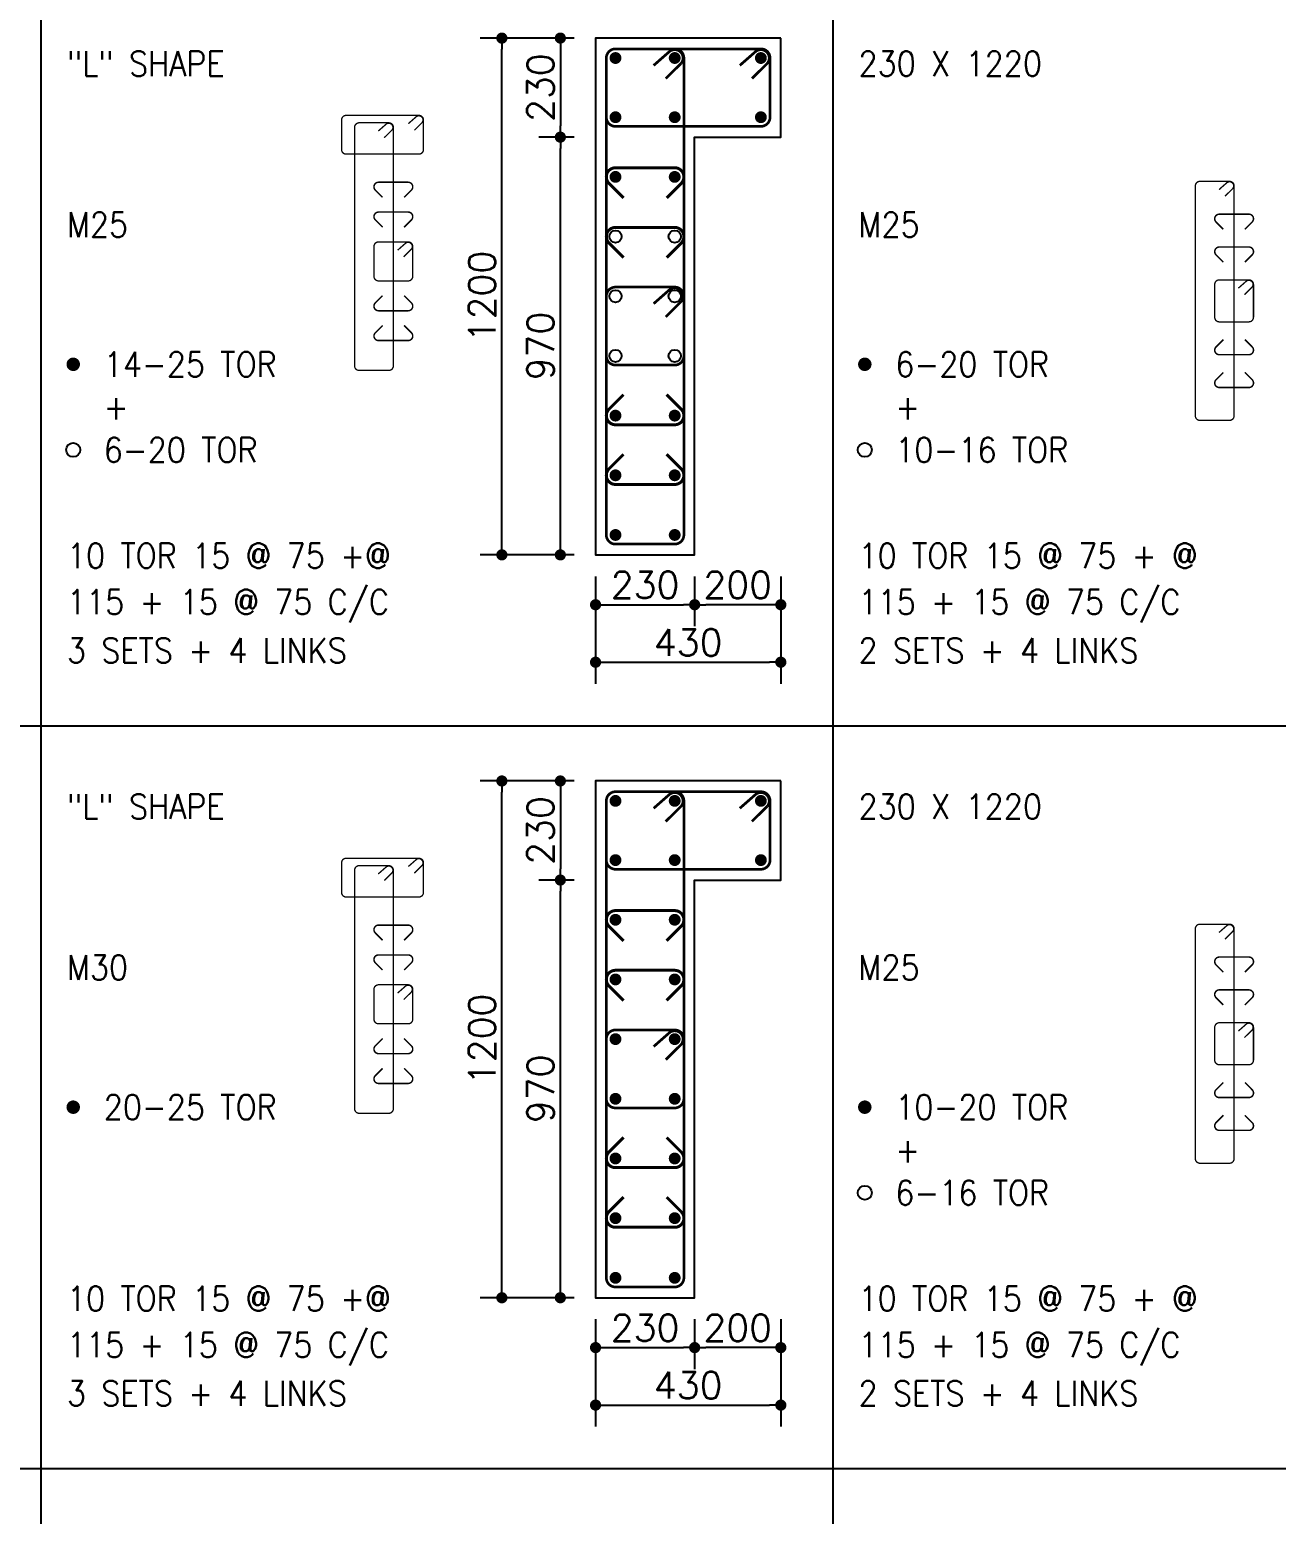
# Model space of a CAD drawing. Extents: x -200722 to 834823, y -494970 to 88783.
# Drawn here: x 291964 to 303538, y -83184 to -69395 of the extents above; entities that cross this region are included whole.
import ezdxf
from ezdxf.enums import TextEntityAlignment as Align

# ---------------------------------------------------------------- set-up
doc = ezdxf.new("R2010")
doc.units = 0
doc.header["$LTSCALE"] = 100
doc.header["$MEASUREMENT"] = 0
doc.header["$PDMODE"] = 34
doc.layers.get('0').update_dxf_attribs({"linetype": 'CONTINUOUS'})
doc.layers.get('DEFPOINTS').update_dxf_attribs({"linetype": 'CONTINUOUS'})
for name, color, linetype in [('5', 4, 'CONTINUOUS'), ('BEAM', 4, 'CONTINUOUS'), ('COL. SHED. STEEL.', 6, 'CONTINUOUS'), ('column', 240, 'CONTINUOUS'), ('STEEL', 6, 'CONTINUOUS'), ('TEXT', 2, 'CONTINUOUS')]:
    doc.layers.add(name, color=color, linetype=linetype)
doc.layers.add('g-dim', color=6, linetype='CONTINUOUS', lineweight=9)
doc.styles.add('ROMANS', font='romans.shx')
doc.styles.get("Standard").update_dxf_attribs({"font": 'simplex.shx'})
doc.dimstyles.new('STANDARD$0', dxfattribs={"dimtxt": 2.5, "dimasz": 2.5, "dimexe": 2, "dimexo": 0.7, "dimgap": 0.9, "dimtad": 1, "dimdec": 0, "dimdsep": 46, "dimtxsty": 'ROMANS', "dimcen": 0.09, "dimclrd": 4, "dimclre": 4, "dimclrt": 3, "dimadec": 0, "dimazin": 0, "dimtfac": 1, "dimtdec": 0, "dimtmove": 0, "dimatfit": 3, "dimfxl": 1, "dimtolj": 1, "dimtzin": 0, "dimarcsym": 0})

# ---------------------------------------------------------------- blocks, each defined once
blk = doc.blocks.new('DOT')
at = {"color": 0, "linetype": 'ByBlock'}
blk.add_line((-0.5, 0), (-1, 0), dxfattribs=at)
at = {"color": 0, "linetype": 'ByBlock', "const_width": 0.5}
blk.add_lwpolyline([(-0.25, 0, 1), (0.25, 0, 1)], format="xyb", close=True, dxfattribs=at)
blk = doc.blocks.new('*D83')
at = {"layer": 'BEAM', "color": 0, "lineweight": -2, "transparency": 16777216}
for p, q in [((297218, -81373), (297218, -81836)), ((298138, -81373), (298138, -81836)), ((297322, -81636), (298034, -81636))]:
    blk.add_line(p, q, dxfattribs=at)
at = {"layer": 'DEFPOINTS', "color": 0, "lineweight": -3, "transparency": 16777216}
for p in [(297218, -81173), (298138, -81173), (298138, -81636)]:
    blk.add_point(p, dxfattribs=at)
at = {"layer": 'BEAM', "color": 0, "lineweight": -2, "transparency": 16777216, "xscale": 104, "yscale": 104, "zscale": 104, "rotation": 180}
blk.add_blockref('DOT', (297218, -81636), dxfattribs=at)
at = {"layer": 'BEAM', "color": 0, "lineweight": -2, "transparency": 16777216, "xscale": 104, "yscale": 104, "zscale": 104}
blk.add_blockref('DOT', (298138, -81636), dxfattribs=at)
at = {"layer": 'BEAM', "color": 0, "transparency": 16777216, "insert": (297678, -81452), "char_height": 248, "attachment_point": 5}
blk.add_mtext('\\A1;230', dxfattribs=at)
blk = doc.blocks.new('_DOT')
at = {"color": 0, "linetype": 'ByBlock'}
blk.add_line((-0.5, 0), (-1, 0), dxfattribs=at)
at = {"color": 0, "linetype": 'ByBlock', "const_width": 0.5}
blk.add_lwpolyline([(-0.25, 0, 1), (0.25, 0, 1)], format="xyb", close=True, dxfattribs=at)
blk = doc.blocks.new('*D84')
at = {"layer": 'BEAM', "color": 0, "lineweight": -2, "transparency": 16777216}
for p, q in [((298138, -81373), (298138, -81836)), ((298938, -81373), (298938, -81836)), ((298834, -81636), (298242, -81636))]:
    blk.add_line(p, q, dxfattribs=at)
at = {"layer": 'DEFPOINTS', "color": 0, "lineweight": -3, "transparency": 16777216}
for p in [(298138, -81173), (298938, -81173), (298138, -81636)]:
    blk.add_point(p, dxfattribs=at)
at = {"layer": 'BEAM', "color": 0, "lineweight": -2, "transparency": 16777216, "xscale": 104, "yscale": 104, "zscale": 104, "rotation": 180}
blk.add_blockref('DOT', (298138, -81636), dxfattribs=at)
at = {"layer": 'BEAM', "color": 0, "lineweight": -2, "transparency": 16777216, "xscale": 104, "yscale": 104, "zscale": 104}
blk.add_blockref('DOT', (298938, -81636), dxfattribs=at)
at = {"layer": 'BEAM', "color": 0, "transparency": 16777216, "insert": (298538, -81452), "char_height": 248, "attachment_point": 5}
blk.add_mtext('\\A1;200', dxfattribs=at)
blk = doc.blocks.new('*D85')
at = {"layer": 'BEAM', "color": 0, "lineweight": -2, "transparency": 16777216}
for p, q in [((297218, -81373), (297218, -82370)), ((298938, -81373), (298938, -82370)), ((297322, -82170), (298834, -82170))]:
    blk.add_line(p, q, dxfattribs=at)
at = {"layer": 'DEFPOINTS', "color": 0, "lineweight": -3, "transparency": 16777216}
for p in [(297218, -81173), (298938, -81173), (298938, -82170)]:
    blk.add_point(p, dxfattribs=at)
at = {"layer": 'BEAM', "color": 0, "lineweight": -2, "transparency": 16777216, "xscale": 104, "yscale": 104, "zscale": 104, "rotation": 180}
blk.add_blockref('DOT', (297218, -82170), dxfattribs=at)
at = {"layer": 'BEAM', "color": 0, "lineweight": -2, "transparency": 16777216, "xscale": 104, "yscale": 104, "zscale": 104}
blk.add_blockref('DOT', (298938, -82170), dxfattribs=at)
at = {"layer": 'BEAM', "color": 0, "transparency": 16777216, "insert": (298078, -81986), "char_height": 248, "attachment_point": 5}
blk.add_mtext('\\A1;430', dxfattribs=at)
blk = doc.blocks.new('*D86')
at = {"layer": 'BEAM', "color": 0, "lineweight": -2, "transparency": 16777216}
for p, q in [((297018, -77293), (296691, -77293)), ((296891, -81069), (296891, -77397)), ((297018, -81173), (296691, -81173))]:
    blk.add_line(p, q, dxfattribs=at)
at = {"layer": 'DEFPOINTS', "color": 0, "lineweight": -3, "transparency": 16777216}
for p in [(296891, -77293), (297218, -77293), (297218, -81173)]:
    blk.add_point(p, dxfattribs=at)
at = {"layer": 'BEAM', "color": 0, "lineweight": -2, "transparency": 16777216, "xscale": 104, "yscale": 104, "zscale": 104}
for p, rotation in [((296891, -77293), 90), ((296891, -81173), 270)]:
    blk.add_blockref('DOT', p, dxfattribs=dict(at, rotation=rotation))
at = {"layer": 'BEAM', "color": 0, "transparency": 16777216, "insert": (296707, -79233), "char_height": 248, "attachment_point": 5, "rotation": 90}
blk.add_mtext('\\A1;970', dxfattribs=at)
blk = doc.blocks.new('*D87')
at = {"layer": 'BEAM', "color": 0, "lineweight": -2, "transparency": 16777216}
for p, q in [((297018, -76373), (296691, -76373)), ((296891, -76477), (296891, -77189)), ((297018, -77293), (296691, -77293))]:
    blk.add_line(p, q, dxfattribs=at)
at = {"layer": 'DEFPOINTS', "color": 0, "lineweight": -3, "transparency": 16777216}
for p in [(297218, -76373), (296891, -77293), (297218, -77293)]:
    blk.add_point(p, dxfattribs=at)
at = {"layer": 'BEAM', "color": 0, "lineweight": -2, "transparency": 16777216, "xscale": 104, "yscale": 104, "zscale": 104}
for p, rotation in [((296891, -76373), 90), ((296891, -77293), 270)]:
    blk.add_blockref('DOT', p, dxfattribs=dict(at, rotation=rotation))
at = {"layer": 'BEAM', "color": 0, "transparency": 16777216, "insert": (296707, -76833), "char_height": 248, "attachment_point": 5, "rotation": 90}
blk.add_mtext('\\A1;230', dxfattribs=at)
blk = doc.blocks.new('*D88')
at = {"layer": 'BEAM', "color": 0, "lineweight": -2, "transparency": 16777216}
for p, q in [((297018, -76373), (296148, -76373)), ((296348, -81069), (296348, -76477)), ((297018, -81173), (296148, -81173))]:
    blk.add_line(p, q, dxfattribs=at)
at = {"layer": 'DEFPOINTS', "color": 0, "lineweight": -3, "transparency": 16777216}
for p in [(296348, -76373), (297218, -76373), (297218, -81173)]:
    blk.add_point(p, dxfattribs=at)
at = {"layer": 'BEAM', "color": 0, "lineweight": -2, "transparency": 16777216, "xscale": 104, "yscale": 104, "zscale": 104}
for p, rotation in [((296348, -76373), 90), ((296348, -81173), 270)]:
    blk.add_blockref('DOT', p, dxfattribs=dict(at, rotation=rotation))
at = {"layer": 'BEAM', "color": 0, "transparency": 16777216, "insert": (296164, -78773), "char_height": 248, "attachment_point": 5, "rotation": 90}
blk.add_mtext('\\A1;1200', dxfattribs=at)
blk = doc.blocks.new('*D89')
at = {"layer": 'BEAM', "color": 0, "lineweight": -2, "transparency": 16777216}
for p, q in [((297218, -74473), (297218, -74936)), ((298138, -74473), (298138, -74936)), ((297322, -74736), (298034, -74736))]:
    blk.add_line(p, q, dxfattribs=at)
at = {"layer": 'DEFPOINTS', "color": 0, "lineweight": -3, "transparency": 16777216}
for p in [(297218, -74273), (298138, -74273), (298138, -74736)]:
    blk.add_point(p, dxfattribs=at)
at = {"layer": 'BEAM', "color": 0, "lineweight": -2, "transparency": 16777216, "xscale": 104, "yscale": 104, "zscale": 104, "rotation": 180}
blk.add_blockref('DOT', (297218, -74736), dxfattribs=at)
at = {"layer": 'BEAM', "color": 0, "lineweight": -2, "transparency": 16777216, "xscale": 104, "yscale": 104, "zscale": 104}
blk.add_blockref('DOT', (298138, -74736), dxfattribs=at)
at = {"layer": 'BEAM', "color": 0, "transparency": 16777216, "insert": (297678, -74552), "char_height": 248, "attachment_point": 5}
blk.add_mtext('\\A1;230', dxfattribs=at)
blk = doc.blocks.new('*D90')
at = {"layer": 'BEAM', "color": 0, "lineweight": -2, "transparency": 16777216}
for p, q in [((298138, -74473), (298138, -74936)), ((298938, -74473), (298938, -74936)), ((298834, -74736), (298242, -74736))]:
    blk.add_line(p, q, dxfattribs=at)
at = {"layer": 'DEFPOINTS', "color": 0, "lineweight": -3, "transparency": 16777216}
for p in [(298138, -74273), (298938, -74273), (298138, -74736)]:
    blk.add_point(p, dxfattribs=at)
at = {"layer": 'BEAM', "color": 0, "lineweight": -2, "transparency": 16777216, "xscale": 104, "yscale": 104, "zscale": 104, "rotation": 180}
blk.add_blockref('DOT', (298138, -74736), dxfattribs=at)
at = {"layer": 'BEAM', "color": 0, "lineweight": -2, "transparency": 16777216, "xscale": 104, "yscale": 104, "zscale": 104}
blk.add_blockref('DOT', (298938, -74736), dxfattribs=at)
at = {"layer": 'BEAM', "color": 0, "transparency": 16777216, "insert": (298538, -74552), "char_height": 248, "attachment_point": 5}
blk.add_mtext('\\A1;200', dxfattribs=at)
blk = doc.blocks.new('*D91')
at = {"layer": 'BEAM', "color": 0, "lineweight": -2, "transparency": 16777216}
for p, q in [((297218, -74473), (297218, -75470)), ((298938, -74473), (298938, -75470)), ((297322, -75270), (298834, -75270))]:
    blk.add_line(p, q, dxfattribs=at)
at = {"layer": 'DEFPOINTS', "color": 0, "lineweight": -3, "transparency": 16777216}
for p in [(297218, -74273), (298938, -74273), (298938, -75270)]:
    blk.add_point(p, dxfattribs=at)
at = {"layer": 'BEAM', "color": 0, "lineweight": -2, "transparency": 16777216, "xscale": 104, "yscale": 104, "zscale": 104, "rotation": 180}
blk.add_blockref('DOT', (297218, -75270), dxfattribs=at)
at = {"layer": 'BEAM', "color": 0, "lineweight": -2, "transparency": 16777216, "xscale": 104, "yscale": 104, "zscale": 104}
blk.add_blockref('DOT', (298938, -75270), dxfattribs=at)
at = {"layer": 'BEAM', "color": 0, "transparency": 16777216, "insert": (298078, -75086), "char_height": 248, "attachment_point": 5}
blk.add_mtext('\\A1;430', dxfattribs=at)
blk = doc.blocks.new('*D92')
at = {"layer": 'BEAM', "color": 0, "lineweight": -2, "transparency": 16777216}
for p, q in [((297018, -70393), (296691, -70393)), ((296891, -74169), (296891, -70497)), ((297018, -74273), (296691, -74273))]:
    blk.add_line(p, q, dxfattribs=at)
at = {"layer": 'DEFPOINTS', "color": 0, "lineweight": -3, "transparency": 16777216}
for p in [(296891, -70393), (297218, -70393), (297218, -74273)]:
    blk.add_point(p, dxfattribs=at)
at = {"layer": 'BEAM', "color": 0, "lineweight": -2, "transparency": 16777216, "xscale": 104, "yscale": 104, "zscale": 104}
for p, rotation in [((296891, -70393), 90), ((296891, -74273), 270)]:
    blk.add_blockref('DOT', p, dxfattribs=dict(at, rotation=rotation))
at = {"layer": 'BEAM', "color": 0, "transparency": 16777216, "insert": (296707, -72333), "char_height": 248, "attachment_point": 5, "rotation": 90}
blk.add_mtext('\\A1;970', dxfattribs=at)
blk = doc.blocks.new('*D93')
at = {"layer": 'BEAM', "color": 0, "lineweight": -2, "transparency": 16777216}
for p, q in [((297018, -69473), (296691, -69473)), ((296891, -69577), (296891, -70289)), ((297018, -70393), (296691, -70393))]:
    blk.add_line(p, q, dxfattribs=at)
at = {"layer": 'DEFPOINTS', "color": 0, "lineweight": -3, "transparency": 16777216}
for p in [(297218, -69473), (296891, -70393), (297218, -70393)]:
    blk.add_point(p, dxfattribs=at)
at = {"layer": 'BEAM', "color": 0, "lineweight": -2, "transparency": 16777216, "xscale": 104, "yscale": 104, "zscale": 104}
for p, rotation in [((296891, -69473), 90), ((296891, -70393), 270)]:
    blk.add_blockref('DOT', p, dxfattribs=dict(at, rotation=rotation))
at = {"layer": 'BEAM', "color": 0, "transparency": 16777216, "insert": (296707, -69933), "char_height": 248, "attachment_point": 5, "rotation": 90}
blk.add_mtext('\\A1;230', dxfattribs=at)
blk = doc.blocks.new('*D94')
at = {"layer": 'BEAM', "color": 0, "lineweight": -2, "transparency": 16777216}
for p, q in [((297018, -69473), (296148, -69473)), ((296348, -74169), (296348, -69577)), ((297018, -74273), (296148, -74273))]:
    blk.add_line(p, q, dxfattribs=at)
at = {"layer": 'DEFPOINTS', "color": 0, "lineweight": -3, "transparency": 16777216}
for p in [(296348, -69473), (297218, -69473), (297218, -74273)]:
    blk.add_point(p, dxfattribs=at)
at = {"layer": 'BEAM', "color": 0, "lineweight": -2, "transparency": 16777216, "xscale": 104, "yscale": 104, "zscale": 104}
for p, rotation in [((296348, -69473), 90), ((296348, -74273), 270)]:
    blk.add_blockref('DOT', p, dxfattribs=dict(at, rotation=rotation))
at = {"layer": 'BEAM', "color": 0, "transparency": 16777216, "insert": (296164, -71873), "char_height": 248, "attachment_point": 5, "rotation": 90}
blk.add_mtext('\\A1;1200', dxfattribs=at)

msp = doc.modelspace()

# ---------------------------------------------------------------- linework, layer by layer
at = {"layer": '5', "color": 7, "lineweight": -2}
for p, q in [((292069.6, -104400.4), (292069.6, -40160.4)), ((299422.7, -104400.4), (299422.7, -40160.4)), ((223222.7, -75860.4), (305172.7, -75860.4)), ((223222.7, -82760.4), (305172.7, -82760.4))]:
    msp.add_line(p, q, dxfattribs=at)
at = {"layer": 'COL. SHED. STEEL.', "color": 140, "linetype": 'Continuous', "const_width": 12.5}
for points in [[(303009.1, -72108.5), (303284.1, -72108.5, 0.4142136), (303326.6, -72066), (303326.6, -71761, 0.4142136), (303284.1, -71718.5), (303009.1, -71718.5, 0.4142136), (302966.6, -71761), (302966.6, -72066, 0.4142136)], [(303009.1, -79008.5), (303284.1, -79008.5, 0.4142136), (303326.6, -78966), (303326.6, -78661, 0.4142136), (303284.1, -78618.5), (303009.1, -78618.5, 0.4142136), (302966.6, -78661), (302966.6, -78966, 0.4142136)]]:
    msp.add_lwpolyline(points, format="xyb", close=True, dxfattribs=at)
for points in [[(303242.5, -71856.4), (303313.5, -71786.1, 0.9275277), (303258.7, -71731.8), (303186.2, -71795.5)], [(303242.5, -78756.4), (303313.5, -78686.1, 0.9275277), (303258.7, -78631.8), (303186.2, -78695.5)]]:
    msp.add_lwpolyline(points, format="xyb", dxfattribs=at)
at = {"layer": 'column', "color": 4, "linetype": 'Continuous'}
for points in [[(298937.9, -69472.9), (297217.9, -69472.9), (297217.9, -74273), (298137.9, -74273), (298137.9, -70392.9), (298937.9, -70392.9), (298937.9, -69472.9)], [(298937.9, -76372.9), (297217.9, -76372.9), (297217.9, -81173), (298137.9, -81173), (298137.9, -77292.9), (298937.9, -77292.9), (298937.9, -76372.9)]]:
    msp.add_lwpolyline(points, dxfattribs=at)
at = {"layer": 'g-dim', "color": 62, "lineweight": -2}
for points, const_width in [([(295203, -71728.2), (295478, -71728.2, 0.4142136), (295520.5, -71685.7), (295520.5, -71408.6, 0.4142136), (295478, -71366.1), (295203, -71366.1, 0.4142136), (295160.5, -71408.6), (295160.5, -71685.7, 0.4142136)], 12.5), ([(297402.9, -72510.1), (297952.9, -72510.1, 0.4142136), (298037.9, -72425.1), (298037.9, -71870.8, 0.4142136), (297952.9, -71785.8), (297402.9, -71785.8, 0.4142136), (297317.9, -71870.8), (297317.9, -72425.1, 0.4142136)], 25), ([(295203, -78628.2), (295478, -78628.2, 0.4142136), (295520.5, -78585.7), (295520.5, -78308.6, 0.4142136), (295478, -78266.1), (295203, -78266.1, 0.4142136), (295160.5, -78308.6), (295160.5, -78585.7, 0.4142136)], 12.5), ([(297402.9, -79410.1), (297952.9, -79410.1, 0.4142136), (298037.9, -79325.1), (298037.9, -78770.8, 0.4142136), (297952.9, -78685.8), (297402.9, -78685.8, 0.4142136), (297317.9, -78770.8), (297317.9, -79325.1, 0.4142136)], 25)]:
    msp.add_lwpolyline(points, format="xyb", close=True, dxfattribs=dict(at, const_width=const_width))
for points, const_width in [([(295436.4, -71504), (295507.5, -71433.7, 0.9275277), (295452.7, -71379.4), (295380.2, -71443)], 12.5), ([(297869.7, -72061.7), (298011.8, -71921, 0.9275277), (297902.2, -71812.4), (297757.2, -71939.7)], 25), ([(295436.4, -78404), (295507.5, -78333.7, 0.9275277), (295452.7, -78279.4), (295380.2, -78343)], 12.5), ([(297869.7, -78961.7), (298011.8, -78821, 0.9275277), (297902.2, -78712.4), (297757.2, -78839.7)], 25)]:
    msp.add_lwpolyline(points, format="xyb", dxfattribs=dict(at, const_width=const_width))
at = {"layer": 'STEEL', "color": 18, "true_color": 0x000000}
for points, const_width in [([(297402.9, -69572.9), (297952.9, -69572.9, -0.4142136), (298037.9, -69657.9), (298037.9, -74088, -0.4142136), (297952.9, -74173), (297402.9, -74173, -0.4142136), (297317.9, -74088), (297317.9, -69657.9, -0.4142136)], 25), ([(297402.9, -69572.9), (298752.9, -69572.9, -0.4142136), (298837.9, -69657.9), (298837.9, -70207.9, -0.4142136), (298752.9, -70292.9), (297402.9, -70292.9, -0.4142136), (297317.9, -70207.9), (297317.9, -69657.9, -0.4142136)], 25), ([(294902.4, -70190.8), (295577.4, -70190.8, -0.4142136), (295619.9, -70233.3), (295619.9, -70508.3, -0.4142136), (295577.4, -70550.8), (294902.4, -70550.8, -0.4142136), (294859.9, -70508.3), (294859.9, -70233.3, -0.4142136)], 12.5), ([(295023, -70259.6), (295298, -70259.6, -0.4142136), (295340.5, -70302.1), (295340.5, -72517.2, -0.4142136), (295298, -72559.7), (295023, -72559.7, -0.4142136), (294980.5, -72517.2), (294980.5, -70302.1, -0.4142136)], 12.5), ([(302829.1, -73023.5), (303104.1, -73023.5, 0.4142136), (303146.6, -72981), (303146.6, -70846, 0.4142136), (303104.1, -70803.5), (302829.1, -70803.5, 0.4142136), (302786.6, -70846), (302786.6, -72981, 0.4142136)], 12.5), ([(292337, -72502.9, 1), (292399.5, -72502.9, 1)], 62.5), ([(299686.4, -72502.9, 1), (299748.9, -72502.9, 1)], 62.5), ([(297402.9, -76472.9), (297952.9, -76472.9, -0.4142136), (298037.9, -76557.9), (298037.9, -80988, -0.4142136), (297952.9, -81073), (297402.9, -81073, -0.4142136), (297317.9, -80988), (297317.9, -76557.9, -0.4142136)], 25), ([(297402.9, -76472.9), (298752.9, -76472.9, -0.4142136), (298837.9, -76557.9), (298837.9, -77107.9, -0.4142136), (298752.9, -77192.9), (297402.9, -77192.9, -0.4142136), (297317.9, -77107.9), (297317.9, -76557.9, -0.4142136)], 25), ([(294902.4, -77090.8), (295577.4, -77090.8, -0.4142136), (295619.9, -77133.3), (295619.9, -77408.3, -0.4142136), (295577.4, -77450.8), (294902.4, -77450.8, -0.4142136), (294859.9, -77408.3), (294859.9, -77133.3, -0.4142136)], 12.5), ([(295023, -77159.6), (295298, -77159.6, -0.4142136), (295340.5, -77202.1), (295340.5, -79417.2, -0.4142136), (295298, -79459.7), (295023, -79459.7, -0.4142136), (294980.5, -79417.2), (294980.5, -77202.1, -0.4142136)], 12.5), ([(302829.1, -79923.5), (303104.1, -79923.5, 0.4142136), (303146.6, -79881), (303146.6, -77746, 0.4142136), (303104.1, -77703.5), (302829.1, -77703.5, 0.4142136), (302786.6, -77746), (302786.6, -79881, 0.4142136)], 12.5), ([(292337, -79402.9, 1), (292399.5, -79402.9, 1)], 62.5), ([(299686.4, -79402.9, 1), (299748.9, -79402.9, 1)], 62.5)]:
    msp.add_lwpolyline(points, format="xyb", close=True, dxfattribs=dict(at, const_width=const_width))
at = {"layer": 'STEEL', "color": 18, "linetype": 'Continuous', "true_color": 0x000000, "const_width": 55}
for points in [[(297402.9, -69685.4, 1), (297402.9, -69630.4, 1)], [(297952.9, -69685.4, -1), (297952.9, -69630.4, -1)], [(298752.9, -69685.4, -1), (298752.9, -69630.4, -1)], [(297402.9, -70235.4, 1), (297402.9, -70180.4, 1)], [(297952.9, -70235.4, -1), (297952.9, -70180.4, -1)], [(298752.9, -70235.4, -1), (298752.9, -70180.4, -1)], [(297402.9, -70789.7, 1), (297402.9, -70734.7, 1)], [(297952.9, -70789.7, -1), (297952.9, -70734.7, -1)], [(297402.9, -73006.9, 1), (297402.9, -72951.9, 1)], [(297952.9, -73006.9, -1), (297952.9, -72951.9, -1)], [(297402.9, -73561.2, 1), (297402.9, -73506.2, 1)], [(297952.9, -73561.2, -1), (297952.9, -73506.2, -1)], [(297402.9, -74115.5, 1), (297402.9, -74060.5, 1)], [(297952.9, -74115.5, -1), (297952.9, -74060.5, -1)], [(297402.9, -76585.4, 1), (297402.9, -76530.4, 1)], [(297952.9, -76585.4, -1), (297952.9, -76530.4, -1)], [(298752.9, -76585.4, -1), (298752.9, -76530.4, -1)], [(297402.9, -77135.4, 1), (297402.9, -77080.4, 1)], [(297952.9, -77135.4, -1), (297952.9, -77080.4, -1)], [(298752.9, -77135.4, -1), (298752.9, -77080.4, -1)], [(297402.9, -77689.7, 1), (297402.9, -77634.7, 1)], [(297952.9, -77689.7, -1), (297952.9, -77634.7, -1)], [(297402.9, -78244, 1), (297402.9, -78189, 1)], [(297952.9, -78244, -1), (297952.9, -78189, -1)], [(297402.9, -78798.3, 1), (297402.9, -78743.3, 1)], [(297952.9, -78798.3, -1), (297952.9, -78743.3, -1)], [(297402.9, -79352.6, 1), (297402.9, -79297.6, 1)], [(297952.9, -79352.6, -1), (297952.9, -79297.6, -1)], [(297402.9, -79906.9, 1), (297402.9, -79851.9, 1)], [(297952.9, -79906.9, -1), (297952.9, -79851.9, -1)], [(297402.9, -80461.2, 1), (297402.9, -80406.2, 1)], [(297952.9, -80461.2, -1), (297952.9, -80406.2, -1)], [(297402.9, -81015.5, 1), (297402.9, -80960.5, 1)], [(297952.9, -81015.5, -1), (297952.9, -80960.5, -1)]]:
    msp.add_lwpolyline(points, format="xyb", close=True, dxfattribs=at)
at = {"layer": 'STEEL', "color": 18, "true_color": 0x000000}
for points, const_width in [([(297869.7, -69848.8), (298011.8, -69708.1, 0.9275277), (297902.2, -69599.5), (297757.2, -69726.8)], 25), ([(298669.7, -69848.8), (298811.8, -69708.1, 0.9275277), (298702.2, -69599.5), (298557.2, -69726.8)], 25), ([(295535.8, -70328.7), (295606.8, -70258.3, 0.9275277), (295552, -70204), (295479.5, -70267.7)], 12.5), ([(295256.4, -70397.6), (295327.5, -70327.2, 0.9275277), (295272.7, -70272.9), (295200.2, -70336.6)], 12.5), ([(303062.5, -70941.4), (303133.5, -70871.1, 0.9275277), (303078.7, -70816.8), (303006.2, -70880.5)], 12.5), ([(297869.7, -76748.8), (298011.8, -76608.1, 0.9275277), (297902.2, -76499.5), (297757.2, -76626.8)], 25), ([(298669.7, -76748.8), (298811.8, -76608.1, 0.9275277), (298702.2, -76499.5), (298557.2, -76626.8)], 25), ([(295256.4, -77297.6), (295327.5, -77227.2, 0.9275277), (295272.7, -77172.9), (295200.2, -77236.6)], 12.5), ([(295535.8, -77228.7), (295606.8, -77158.3, 0.9275277), (295552, -77104), (295479.5, -77167.7)], 12.5), ([(303062.5, -77841.4), (303133.5, -77771.1, 0.9275277), (303078.7, -77716.8), (303006.2, -77780.5)], 12.5)]:
    msp.add_lwpolyline(points, format="xyb", dxfattribs=dict(at, const_width=const_width))
at = {"layer": 'STEEL', "color": 40}
for points in [[(297477.9, -70957.4, 28, 28, 0), (297342.8, -70822.3, 28, 28, -0.6681786), (297402.9, -70677.2, 28, 28, 0), (297952.9, -70677.2, 28, 28, -0.6681786), (298013, -70822.3, 28, 28, 0), (297878, -70957.4, 0, 0, 0)], [(295240.5, -70951.9, 14, 14, 0), (295173, -70884.3, 14, 14, -0.6681786), (295203, -70811.8, 14, 14, 0), (295478, -70811.8, 14, 14, -0.6681786), (295508.1, -70884.3, 14, 14, 0), (295440.5, -70951.9, 0, 0, 0)], [(295240.5, -71229, 14, 14, 0), (295173, -71161.5, 14, 14, -0.6681786), (295203, -71088.9, 14, 14, 0), (295478, -71088.9, 14, 14, -0.6681786), (295508.1, -71161.5, 14, 14, 0), (295440.5, -71229, 0, 0, 0)], [(303046.5, -71248.6, 14, 14, 0), (302979, -71181.1, 14, 14, -0.6681786), (303009.1, -71108.5, 14, 14, 0), (303284.1, -71108.5, 14, 14, -0.6681786), (303314.1, -71181.1, 14, 14, 0), (303246.6, -71248.6, 0, 0, 0)], [(297477.9, -71511.7, 28, 28, 0), (297342.8, -71376.6, 28, 28, -0.6681786), (297402.9, -71231.5, 28, 28, 0), (297952.9, -71231.5, 28, 28, -0.6681786), (298013, -71376.6, 28, 28, 0), (297878, -71511.7, 0, 0, 0)], [(303046.5, -71553.6, 14, 14, 0), (302979, -71486.1, 14, 14, -0.6681786), (303009.1, -71413.5, 14, 14, 0), (303284.1, -71413.5, 14, 14, -0.6681786), (303314.1, -71486.1, 14, 14, 0), (303246.6, -71553.6, 0, 0, 0)], [(295240.5, -71865.3, 14, 14, 0), (295173, -71932.8, 14, 14, 0.6681786), (295203, -72005.4, 14, 14, 0), (295478, -72005.4, 14, 14, 0.6681786), (295508.1, -71932.8, 14, 14, 0), (295440.5, -71865.3, 0, 0, 0)], [(295240.5, -72142.4, 14, 14, 0), (295173, -72210, 14, 14, 0.6681786), (295203, -72282.5, 14, 14, 0), (295478, -72282.5, 14, 14, 0.6681786), (295508.1, -72210, 14, 14, 0), (295440.5, -72142.4, 0, 0, 0)], [(303046.5, -72273.4, 14, 14, 0), (302979, -72341, 14, 14, 0.6681786), (303009.1, -72413.5, 14, 14, 0), (303284.1, -72413.5, 14, 14, 0.6681786), (303314.1, -72341, 14, 14, 0), (303246.6, -72273.4, 0, 0, 0)], [(303046.5, -72578.4, 14, 14, 0), (302979, -72646, 14, 14, 0.6681786), (303009.1, -72718.5, 14, 14, 0), (303284.1, -72718.5, 14, 14, 0.6681786), (303314.1, -72646, 14, 14, 0), (303246.6, -72578.4, 0, 0, 0)], [(297477.9, -72784.2, 28, 28, 0), (297342.8, -72919.3, 28, 28, 0.6681786), (297402.9, -73064.4, 28, 28, 0), (297952.9, -73064.4, 28, 28, 0.6681786), (298013, -72919.3, 28, 28, 0), (297878, -72784.2, 0, 0, 0)], [(297477.9, -73338.5, 28, 28, 0), (297342.8, -73473.6, 28, 28, 0.6681786), (297402.9, -73618.7, 28, 28, 0), (297952.9, -73618.7, 28, 28, 0.6681786), (298013, -73473.6, 28, 28, 0), (297878, -73338.5, 0, 0, 0)], [(297477.9, -77857.4, 28, 28, 0), (297342.8, -77722.3, 28, 28, -0.6681786), (297402.9, -77577.2, 28, 28, 0), (297952.9, -77577.2, 28, 28, -0.6681786), (298013, -77722.3, 28, 28, 0), (297878, -77857.4, 0, 0, 0)], [(295240.5, -77851.9, 14, 14, 0), (295173, -77784.3, 14, 14, -0.6681786), (295203, -77711.8, 14, 14, 0), (295478, -77711.8, 14, 14, -0.6681786), (295508.1, -77784.3, 14, 14, 0), (295440.5, -77851.9, 0, 0, 0)], [(295240.5, -78129, 14, 14, 0), (295173, -78061.5, 14, 14, -0.6681786), (295203, -77988.9, 14, 14, 0), (295478, -77988.9, 14, 14, -0.6681786), (295508.1, -78061.5, 14, 14, 0), (295440.5, -78129, 0, 0, 0)], [(303046.5, -78148.6, 14, 14, 0), (302979, -78081.1, 14, 14, -0.6681786), (303009.1, -78008.5, 14, 14, 0), (303284.1, -78008.5, 14, 14, -0.6681786), (303314.1, -78081.1, 14, 14, 0), (303246.6, -78148.6, 0, 0, 0)], [(297477.9, -78411.7, 28, 28, 0), (297342.8, -78276.6, 28, 28, -0.6681786), (297402.9, -78131.5, 28, 28, 0), (297952.9, -78131.5, 28, 28, -0.6681786), (298013, -78276.6, 28, 28, 0), (297878, -78411.7, 0, 0, 0)], [(303046.5, -78453.6, 14, 14, 0), (302979, -78386.1, 14, 14, -0.6681786), (303009.1, -78313.5, 14, 14, 0), (303284.1, -78313.5, 14, 14, -0.6681786), (303314.1, -78386.1, 14, 14, 0), (303246.6, -78453.6, 0, 0, 0)], [(295240.5, -78765.3, 14, 14, 0), (295173, -78832.8, 14, 14, 0.6681786), (295203, -78905.4, 14, 14, 0), (295478, -78905.4, 14, 14, 0.6681786), (295508.1, -78832.8, 14, 14, 0), (295440.5, -78765.3, 0, 0, 0)], [(295240.5, -79042.4, 14, 14, 0), (295173, -79110, 14, 14, 0.6681786), (295203, -79182.5, 14, 14, 0), (295478, -79182.5, 14, 14, 0.6681786), (295508.1, -79110, 14, 14, 0), (295440.5, -79042.4, 0, 0, 0)], [(303046.5, -79173.4, 14, 14, 0), (302979, -79241, 14, 14, 0.6681786), (303009.1, -79313.5, 14, 14, 0), (303284.1, -79313.5, 14, 14, 0.6681786), (303314.1, -79241, 14, 14, 0), (303246.6, -79173.4, 0, 0, 0)], [(303046.5, -79478.4, 14, 14, 0), (302979, -79546, 14, 14, 0.6681786), (303009.1, -79618.5, 14, 14, 0), (303284.1, -79618.5, 14, 14, 0.6681786), (303314.1, -79546, 14, 14, 0), (303246.6, -79478.4, 0, 0, 0)], [(297477.9, -79684.2, 28, 28, 0), (297342.8, -79819.3, 28, 28, 0.6681786), (297402.9, -79964.4, 28, 28, 0), (297952.9, -79964.4, 28, 28, 0.6681786), (298013, -79819.3, 28, 28, 0), (297878, -79684.2, 0, 0, 0)], [(297477.9, -80238.5, 28, 28, 0), (297342.8, -80373.6, 28, 28, 0.6681786), (297402.9, -80518.7, 28, 28, 0), (297952.9, -80518.7, 28, 28, 0.6681786), (298013, -80373.6, 28, 28, 0), (297878, -80238.5, 0, 0, 0)]]:
    msp.add_lwpolyline(points, format="xyseb", dxfattribs=at)
at = {"layer": 'STEEL', "color": 0}
for centre, radius in [((297402.9, -71316.5), 57), ((297952.9, -71316.5), 57), ((297402.9, -71870.8), 57), ((297952.9, -71870.8), 57), ((297402.9, -72425.1), 57), ((297952.9, -72425.1), 57), ((292368.3, -73297.9), 65.3), ((299717.6, -73297.9), 65.3), ((299717.6, -80197.9), 65.3)]:
    msp.add_circle(centre, radius, dxfattribs=at)

# ---------------------------------------------------------------- texts
at = {"layer": 'TEXT', "color": 18, "ltscale": 5, "true_color": 0x000000, "style": 'ROMANS', "width": 0.9}
for s, p in [('"L" SHAPE', (292309.9, -69710.4)), ('230 X 1220', (299659.2, -69710.4)), ('M25', (292309.9, -71205.4)), ('M25', (299659.2, -71205.4)), ('14-25 TOR', (292651.5, -72502.9)), ('6-20 TOR', (300000.8, -72502.9)), ('+', (292651.5, -72900.4)), ('+', (300000.8, -72900.4)), ('6-20 TOR', (292651.5, -73297.9)), ('10-16 TOR', (300000.8, -73297.9)), ('10 TOR 15 @ 75 +@', (292309.9, -74280.4)), ('10 TOR 15 @ 75 + @ ', (299659.2, -74280.4)), ('115 + 15 @ 75 C/C', (292309.9, -74710)), ('115 + 15 @ 75 C/C', (299659.2, -74710)), ('3 SETS + 4 LINKS', (292309.9, -75160.5)), ('2 SETS + 4 LINKS', (299659.2, -75160.5)), ('"L" SHAPE', (292309.9, -76610.4)), ('230 X 1220', (299659.2, -76610.4)), ('M30', (292309.9, -78105.4)), ('M25', (299659.2, -78105.4)), ('20-25 TOR', (292651.5, -79402.9)), ('10-20 TOR', (300000.8, -79402.9)), ('+', (300000.8, -79800.4)), ('6-16 TOR', (300000.8, -80197.9)), ('10 TOR 15 @ 75 +@', (292309.9, -81180.4)), ('10 TOR 15 @ 75 + @ ', (299659.2, -81180.4)), ('115 + 15 @ 75 C/C', (292309.9, -81610)), ('115 + 15 @ 75 C/C', (299659.2, -81610)), ('3 SETS + 4 LINKS', (292309.9, -82060.5)), ('2 SETS + 4 LINKS', (299659.2, -82060.5))]:
    msp.add_text(s, height=230, dxfattribs=at).set_placement(p, align=Align.MIDDLE_LEFT)

# ---------------------------------------------------------------- dimensions: what is measured, and where the dimension line sits
at = {"layer": 'BEAM', "color": 18, "true_color": 0x000000}
for base, p1, p2, angle, picture, middle in [((296348.1, -69472.9), (297217.9, -74273), (297217.9, -69472.9), 90, '*D94', (296164.1, -71872.9)), ((296890.5, -70392.9), (297217.9, -69472.9), (297217.9, -70392.9), 270, '*D93', (296706.5, -69932.9)), ((296890.5, -70392.9), (297217.9, -74273), (297217.9, -70392.9), 90, '*D92', (296706.5, -72332.9)), ((298137.9, -74736.4), (298937.9, -74273), (298137.9, -74273), 180, '*D90', (298537.9, -74552.4)), ((296348.1, -76372.9), (297217.9, -81173), (297217.9, -76372.9), 90, '*D88', (296164.1, -78772.9)), ((296890.5, -77292.9), (297217.9, -76372.9), (297217.9, -77292.9), 270, '*D87', (296706.5, -76832.9)), ((296890.5, -77292.9), (297217.9, -81173), (297217.9, -77292.9), 90, '*D86', (296706.5, -79232.9)), ((298137.9, -81636.4), (298937.9, -81173), (298137.9, -81173), 180, '*D84', (298537.9, -81452.4))]:
    dim = msp.add_linear_dim(base=base, p1=p1, p2=p2, angle=angle, dimstyle='STANDARD$0', override={"dimscale": 8, "dimtxt": 31, "dimasz": 13, "dimexe": 25, "dimexo": 25, "dimgap": 7.5, "dimlfac": 0.25, "dimzin": 3, "dimtxsty": 'Standard', "dimblk": 'DOT', "dimcen": 3, "dimdle": 4, "dimclrd": 0, "dimclre": 0, "dimclrt": 0, "dimtmove": 2, "dimldrblk": 'DOT', "dimtzin": 3}, dxfattribs=at)
    dim.commit()
    dim.dimension.update_dxf_attribs({"geometry": picture, "text_midpoint": middle})
for base, p1, p2, picture, middle in [((298137.9, -74736.4), (297217.9, -74273), (298137.9, -74273), '*D89', (297677.9, -74552.4)), ((298937.9, -75270.5), (297217.9, -74273), (298937.9, -74273), '*D91', (298077.9, -75086.5)), ((298137.9, -81636.4), (297217.9, -81173), (298137.9, -81173), '*D83', (297677.9, -81452.4)), ((298937.9, -82170.5), (297217.9, -81173), (298937.9, -81173), '*D85', (298077.9, -81986.5))]:
    dim = msp.add_linear_dim(base=base, p1=p1, p2=p2, dimstyle='STANDARD$0', override={"dimscale": 8, "dimtxt": 31, "dimasz": 13, "dimexe": 25, "dimexo": 25, "dimgap": 7.5, "dimlfac": 0.25, "dimzin": 3, "dimtxsty": 'Standard', "dimblk": 'DOT', "dimcen": 3, "dimdle": 4, "dimclrd": 0, "dimclre": 0, "dimclrt": 0, "dimtmove": 2, "dimldrblk": 'DOT', "dimtzin": 3}, dxfattribs=at)
    dim.commit()
    dim.dimension.update_dxf_attribs({"geometry": picture, "text_midpoint": middle})

doc.saveas('drawing.dxf')
